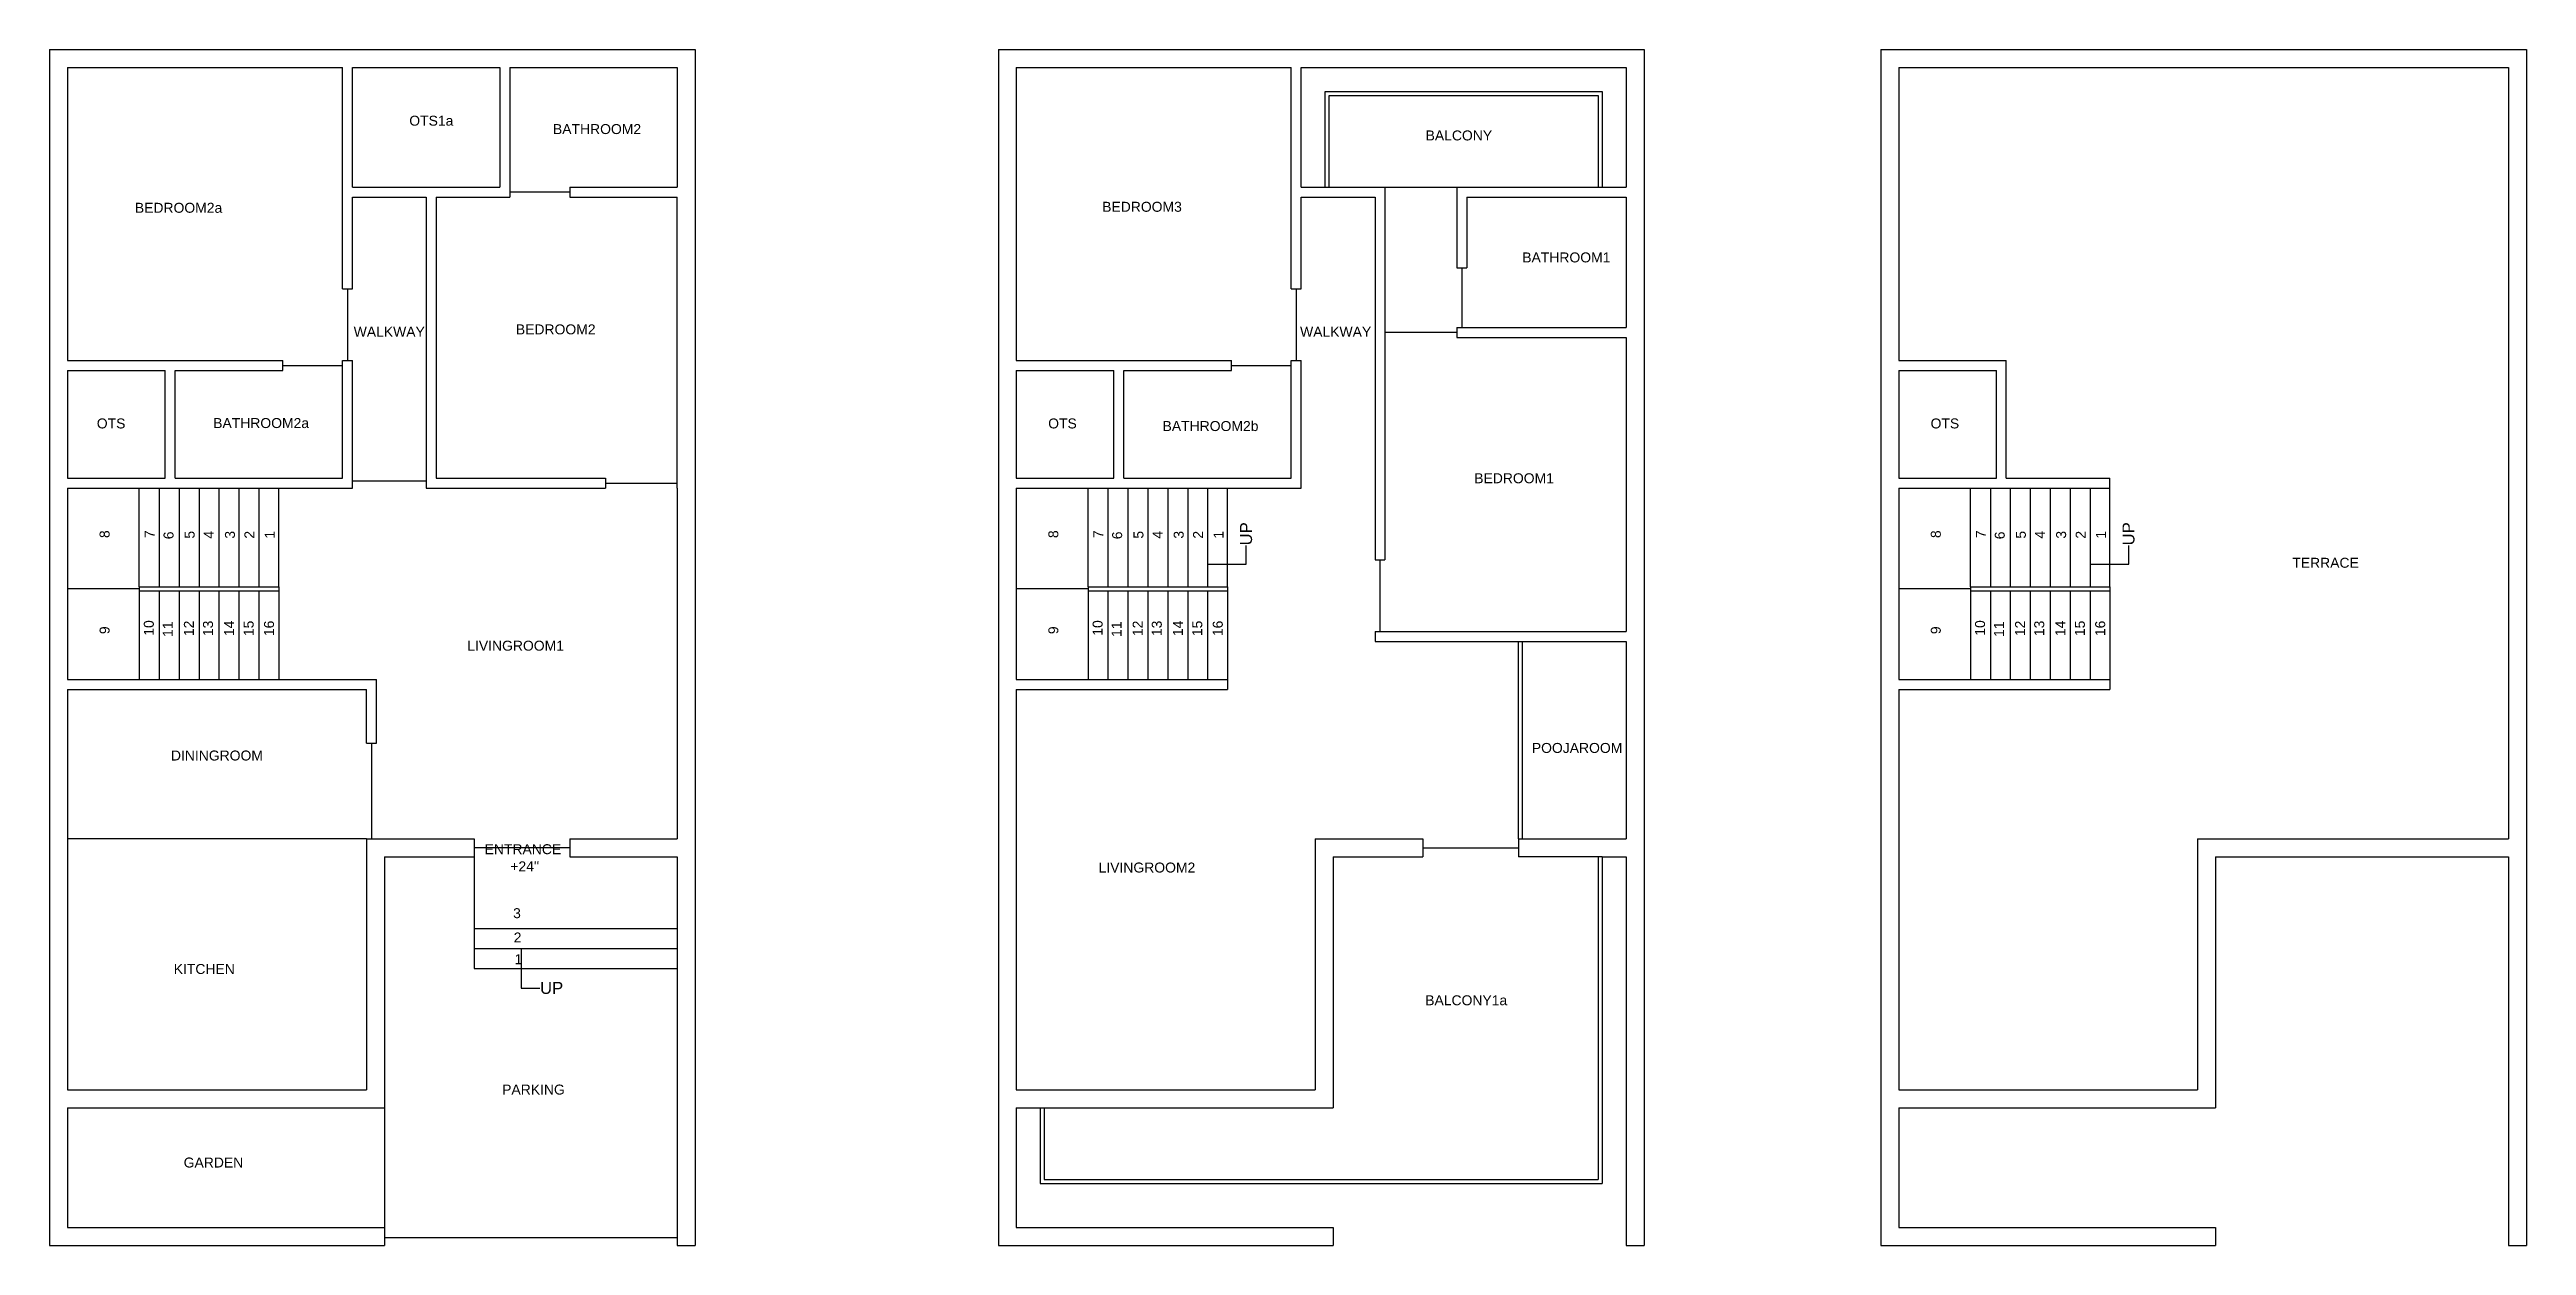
# Model space of a CAD drawing. Header units: feet. Extents: x 768 to 2011, y -436 to 164.
import ezdxf
from ezdxf import colors
from ezdxf.entities.mleader import LeaderData, LeaderLine
from ezdxf.math import Vec2, Vec3

# ---------------------------------------------------------------- set-up
doc = ezdxf.new("R2010")
doc.units = ezdxf.units.FT
doc.header["$MEASUREMENT"] = 0
for name, color, linetype in [('Balcony', 7, 'Continuous'), ('Balcony1a', 7, 'Continuous'), ('BathRoom1', 7, 'Continuous'), ('BathRoom2', 7, 'Continuous'), ('BathRoom2a', 7, 'Continuous'), ('BathRoom2b', 7, 'Continuous'), ('BedRoom1', 7, 'Continuous'), ('BedRoom2', 7, 'Continuous'), ('BedRoom2a', 7, 'Continuous'), ('BedRoom3', 7, 'Continuous'), ('Boundary', 7, 'Continuous'), ('DiningRoom', 7, 'Continuous'), ('Door2.6fPanel', 7, 'Continuous'), ('Door3fPanel', 7, 'Continuous'), ('Door4fPanel', 7, 'Continuous'), ('Entrance_Staircase', 7, 'Continuous'), ('Entrance_Staircase_wall', 7, 'Continuous'), ('Garden', 7, 'Continuous'), ('Kitchen', 7, 'Continuous'), ('LivingRoom1', 7, 'Continuous'), ('LivingRoom2', 7, 'Continuous'), ('Main_gate', 7, 'Continuous'), ('OTS', 7, 'Continuous'), ('OTS1a', 7, 'Continuous'), ('Parking', 7, 'Continuous'), ('PoojaRoom', 7, 'Continuous'), ('Staircase', 7, 'Continuous'), ('Staircase_innerwall', 7, 'Continuous'), ('Staircase_outertwall', 7, 'Continuous'), ('Terrace', 7, 'Continuous'), ('WalkWay', 7, 'Continuous')]:
    doc.layers.add(name, color=color, linetype=linetype)
doc.styles.get("Standard").update_dxf_attribs({"font": 'arial.ttf'})

msp = doc.modelspace()

# ---------------------------------------------------------------- linework, layer by layer
at = {"layer": 'Balcony'}
for p, q in [((1408.1, 94.9), (1408.1, 142.9)), ((1408.1, 142.9), (1547.1, 142.9)), ((1410.1, 140.9), (1545.1, 140.9)), ((1410.1, 94.9), (1410.1, 140.9)), ((1545.1, 140.9), (1545.1, 94.9)), ((1547.1, 142.9), (1547.1, 94.9)), ((1408.1, 94.9), (1438.1, 94.9)), ((1474.1, 94.9), (1545.1, 94.9))]:
    msp.add_line(p, q, dxfattribs=at)
at = {"layer": 'Balcony1a'}
for p, q in [((1457.1, -232.1), (1457.1, -241.1)), ((1505.1, -232.1), (1505.1, -241.1)), ((1412.1, -241.1), (1412.1, -367.1)), ((1412.1, -241.1), (1457.1, -241.1)), ((1547.1, -241.1), (1505.1, -241.1)), ((1545.1, -241.1), (1545.1, -403.1)), ((1547.1, -241.1), (1547.1, -405.1)), ((1265.1, -367.1), (1265.1, -405.1)), ((1265.1, -367.1), (1412.1, -367.1)), ((1267.1, -367.1), (1267.1, -403.1)), ((1265.1, -405.1), (1547.1, -405.1)), ((1267.1, -403.1), (1545.1, -403.1))]:
    msp.add_line(p, q, dxfattribs=at)
at = {"layer": 'BathRoom1'}
for p, q in [((1479.1, 89.9), (1479.1, 54.4)), ((1479.1, 89.9), (1559.1, 89.9)), ((1559.1, 89.9), (1559.1, 24.4)), ((1474.1, 54.4), (1479.1, 54.4)), ((1474.1, 24.4), (1559.1, 24.4)), ((1474.1, 24.4), (1474.1, 19.4))]:
    msp.add_line(p, q, dxfattribs=at)
at = {"layer": 'BathRoom2'}
for p, q in [((999, 154.9), (999, 89.9)), ((999, 154.9), (1083, 154.9)), ((1083, 154.9), (1083, 94.9)), ((1029, 94.9), (1083, 94.9)), ((1029, 94.9), (1029, 89.9))]:
    msp.add_line(p, q, dxfattribs=at)
at = {"layer": 'BathRoom2a'}
for p, q in [((831, -51.1), (831, 2.9)), ((831, 2.9), (885, 2.9)), ((885, 2.9), (885, 7.9)), ((915, -51.1), (915, 7.9)), ((915, 7.9), (920, 7.9)), ((831, -51.1), (915, -51.1))]:
    msp.add_line(p, q, dxfattribs=at)
at = {"layer": 'BathRoom2b'}
for p, q in [((1307.1, 2.9), (1361.1, 2.9)), ((1307.1, -51.1), (1307.1, 2.9)), ((1361.1, 2.9), (1361.1, 7.9)), ((1391.1, -51.1), (1391.1, 7.9)), ((1391.1, 7.9), (1396.1, 7.9)), ((1307.1, -51.1), (1391.1, -51.1))]:
    msp.add_line(p, q, dxfattribs=at)
at = {"layer": 'BedRoom1'}
for p, q in [((1438.1, 94.9), (1438.1, -92.1)), ((1474.1, 94.9), (1474.1, 54.4)), ((1474.1, 19.4), (1559.1, 19.4)), ((1559.1, 19.4), (1559.1, -128.1)), ((1433.1, -92.1), (1438.1, -92.1)), ((1433.1, -128.1), (1559.1, -128.1))]:
    msp.add_line(p, q, dxfattribs=at)
at = {"layer": 'BedRoom2'}
for p, q in [((962, 89.9), (962, -51.1)), ((962, 89.9), (999, 89.9)), ((1029, 89.9), (1083, 89.9)), ((1083, -56.1), (1083, 89.9)), ((962, -51.1), (1047, -51.1)), ((1047, -51.1), (1047, -56.1))]:
    msp.add_line(p, q, dxfattribs=at)
at = {"layer": 'BedRoom2a'}
for p, q in [((777, 154.9), (915, 154.9)), ((777, 154.9), (777, 7.9)), ((915, 43.9), (915, 154.9)), ((915, 43.9), (920, 43.9)), ((777, 7.9), (885, 7.9))]:
    msp.add_line(p, q, dxfattribs=at)
at = {"layer": 'BedRoom3'}
for p, q in [((1253.1, 154.9), (1391.1, 154.9)), ((1253.1, 154.9), (1253.1, 7.9)), ((1391.1, 43.9), (1391.1, 154.9)), ((1391.1, 43.9), (1396.1, 43.9)), ((1253.1, 7.9), (1361.1, 7.9))]:
    msp.add_line(p, q, dxfattribs=at)
at = {"layer": 'Boundary'}
for p, q in [((768, 163.9), (1092, 163.9)), ((768, 163.9), (768, -436.1)), ((1092, 163.9), (1092, -436.1)), ((1244.1, 163.9), (1568.1, 163.9)), ((1244.1, 163.9), (1244.1, -436.1)), ((1568.1, 163.9), (1568.1, -436.1)), ((1686.9, 163.9), (2010.9, 163.9)), ((1686.9, 163.9), (1686.9, -436.1)), ((2010.9, 163.9), (2010.9, -436.1)), ((1396.1, 154.9), (1559.1, 154.9)), ((1396.1, 94.9), (1396.1, 154.9)), ((1559.1, 154.9), (1559.1, 94.9)), ((1396.1, 94.9), (1408.1, 94.9)), ((1545.1, 94.9), (1559.1, 94.9)), ((1547.1, -241.1), (1559.1, -241.1)), ((1559.1, -241.1), (1559.1, -436.1)), ((1854.9, -241.1), (1854.9, -367.1)), ((1854.9, -241.1), (2001.9, -241.1)), ((2001.9, -241.1), (2001.9, -436.1)), ((1253.1, -367.1), (1253.1, -427.1)), ((1253.1, -367.1), (1265.1, -367.1)), ((1695.9, -367.1), (1695.9, -427.1)), ((1695.9, -367.1), (1707.9, -367.1)), ((1707.9, -367.1), (1854.9, -367.1)), ((936, -427.1), (936, -436.1)), ((1253.1, -427.1), (1412.1, -427.1)), ((1412.1, -427.1), (1412.1, -436.1)), ((1695.9, -427.1), (1854.9, -427.1)), ((1854.9, -427.1), (1854.9, -436.1)), ((768, -436.1), (936, -436.1)), ((1083, -436.1), (1092, -436.1)), ((1244.1, -436.1), (1412.1, -436.1)), ((1559.1, -436.1), (1568.1, -436.1)), ((1686.9, -436.1), (1854.9, -436.1)), ((2001.9, -436.1), (2010.9, -436.1))]:
    msp.add_line(p, q, dxfattribs=at)
at = {"layer": 'DiningRoom'}
for p, q in [((777, -157.1), (927, -157.1)), ((777, -157.1), (777, -232.1)), ((927, -184.1), (927, -157.1)), ((927, -184.1), (932, -184.1)), ((927, -232.1), (777, -232.1))]:
    msp.add_line(p, q, dxfattribs=at)
at = {"layer": 'Door2.6fPanel'}
for p, q in [((1029, 92.4), (999, 92.4)), ((1476.6, 54.4), (1476.6, 24.4)), ((885, 5.4), (915, 5.4)), ((1361.1, 5.4), (1391.1, 5.4))]:
    msp.add_line(p, q, dxfattribs=at)
at = {"layer": 'Door3fPanel'}
for p, q in [((1438.1, 94.9), (1474.1, 94.9)), ((917.5, 43.9), (917.5, 7.9)), ((1393.6, 43.9), (1393.6, 7.9)), ((1474.1, 21.9), (1438.1, 21.9)), ((957, -52.7), (920, -52.7)), ((1047, -53.6), (1083, -53.6)), ((1435.6, -92.1), (1435.6, -128.1))]:
    msp.add_line(p, q, dxfattribs=at)
at = {"layer": 'Door4fPanel'}
for p, q in [((929.5, -184.1), (929.5, -232.1)), ((1029, -236.6), (981, -236.6)), ((1457.1, -236.6), (1505.1, -236.6))]:
    msp.add_line(p, q, dxfattribs=at)
at = {"layer": 'Entrance_Staircase'}
for p, q in [((981, -241.1), (981, -297.1)), ((981, -277.1), (1083, -277.1)), ((981, -287.1), (1083, -287.1)), ((981, -297.1), (1083, -297.1))]:
    msp.add_line(p, q, dxfattribs=at)
at = {"layer": 'Entrance_Staircase_wall'}
for p, q in [((981, -232.1), (981, -241.1)), ((1029, -232.1), (1029, -241.1)), ((936, -241.1), (981, -241.1)), ((1029, -241.1), (1083, -241.1)), ((1083, -241.1), (1083, -297.1))]:
    msp.add_line(p, q, dxfattribs=at)
at = {"layer": 'Garden'}
for p, q in [((777, -367.1), (936, -367.1)), ((777, -367.1), (777, -427.1)), ((777, -427.1), (936, -427.1))]:
    msp.add_line(p, q, dxfattribs=at)
at = {"layer": 'Kitchen'}
for p, q in [((777, -232.1), (777, -358.1)), ((927, -232.1), (927, -358.1)), ((777, -358.1), (927, -358.1))]:
    msp.add_line(p, q, dxfattribs=at)
at = {"layer": 'LivingRoom1'}
for p, q in [((957, -56.1), (1047, -56.1)), ((1083, -56.1), (1083, -232.1)), ((932, -184.1), (932, -152.1)), ((927, -232.1), (981, -232.1)), ((1029, -232.1), (1083, -232.1))]:
    msp.add_line(p, q, dxfattribs=at)
at = {"layer": 'LivingRoom2'}
for p, q in [((1253.1, -157.1), (1359.1, -157.1)), ((1253.1, -157.1), (1253.1, -358.1)), ((1403.1, -232.1), (1403.1, -358.1)), ((1403.1, -232.1), (1457.1, -232.1)), ((1253.1, -358.1), (1403.1, -358.1))]:
    msp.add_line(p, q, dxfattribs=at)
at = {"layer": 'Main_gate'}
msp.add_line((936, -432.1), (1083, -432.1), dxfattribs=at)
at = {"layer": 'OTS'}
for p, q in [((777, 2.9), (826, 2.9)), ((777, 2.9), (777, -51.1)), ((826, -51.1), (826, 2.9)), ((1253.1, 2.9), (1253.1, -51.1)), ((1253.1, 2.9), (1302.1, 2.9)), ((1302.1, -51.1), (1302.1, 2.9)), ((1695.9, 2.9), (1695.9, -51.1)), ((1695.9, 2.9), (1744.9, 2.9)), ((1744.9, -51.1), (1744.9, 2.9)), ((777, -51.1), (826, -51.1)), ((1253.1, -51.1), (1302.1, -51.1)), ((1695.9, -51.1), (1744.9, -51.1))]:
    msp.add_line(p, q, dxfattribs=at)
at = {"layer": 'OTS1a'}
for p, q in [((920, 154.9), (994, 154.9)), ((920, 94.9), (920, 154.9)), ((994, 154.9), (994, 94.9)), ((920, 94.9), (994, 94.9))]:
    msp.add_line(p, q, dxfattribs=at)
at = {"layer": 'Parking'}
for p, q in [((936, -241.1), (936, -427.1)), ((1083, -297.1), (1083, -436.1))]:
    msp.add_line(p, q, dxfattribs=at)
at = {"layer": 'PoojaRoom'}
for p, q in [((1433.1, -133.1), (1559.1, -133.1)), ((1505.1, -232.1), (1505.1, -133.1)), ((1507.1, -232.1), (1507.1, -133.1)), ((1559.1, -133.1), (1559.1, -232.1)), ((1505.1, -232.1), (1559.1, -232.1))]:
    msp.add_line(p, q, dxfattribs=at)
at = {"layer": 'Staircase'}
for p, q in [((813, -105.6), (813, -56.1)), ((823, -56.1), (823, -105.6)), ((833, -56.1), (833, -105.6)), ((843, -56.1), (843, -105.6)), ((853, -56.1), (853, -105.6)), ((863, -56.1), (863, -105.6)), ((873, -56.1), (873, -105.6)), ((883, -105.6), (883, -56.1)), ((1289.1, -105.6), (1289.1, -56.1)), ((1299.1, -56.1), (1299.1, -105.6)), ((1309.1, -56.1), (1309.1, -105.6)), ((1319.1, -56.1), (1319.1, -105.6)), ((1329.1, -56.1), (1329.1, -105.6)), ((1339.1, -56.1), (1339.1, -105.6)), ((1349.1, -56.1), (1349.1, -105.6)), ((1359.1, -105.6), (1359.1, -56.1)), ((1731.9, -105.6), (1731.9, -56.1)), ((1741.9, -56.1), (1741.9, -105.6)), ((1751.9, -56.1), (1751.9, -105.6)), ((1761.9, -56.1), (1761.9, -105.6)), ((1771.9, -56.1), (1771.9, -105.6)), ((1781.9, -56.1), (1781.9, -105.6)), ((1791.9, -56.1), (1791.9, -105.6)), ((1801.9, -105.6), (1801.9, -56.1)), ((813, -106.6), (777, -106.6)), ((813, -107.6), (813, -152.1)), ((823, -107.6), (823, -152.1)), ((833, -107.6), (833, -152.1)), ((843, -107.6), (843, -152.1)), ((853, -107.6), (853, -152.1)), ((863, -107.6), (863, -152.1)), ((873, -107.6), (873, -152.1)), ((883, -107.6), (883, -152.1)), ((1289.1, -106.6), (1253.1, -106.6)), ((1289.1, -107.6), (1289.1, -152.1)), ((1299.1, -107.6), (1299.1, -152.1)), ((1309.1, -107.6), (1309.1, -152.1)), ((1319.1, -107.6), (1319.1, -152.1)), ((1329.1, -107.6), (1329.1, -152.1)), ((1339.1, -107.6), (1339.1, -152.1)), ((1349.1, -107.6), (1349.1, -152.1)), ((1359.1, -107.6), (1359.1, -152.1)), ((1731.9, -106.6), (1695.9, -106.6)), ((1731.9, -107.6), (1731.9, -152.1)), ((1741.9, -107.6), (1741.9, -152.1)), ((1751.9, -107.6), (1751.9, -152.1)), ((1761.9, -107.6), (1761.9, -152.1)), ((1771.9, -107.6), (1771.9, -152.1)), ((1781.9, -107.6), (1781.9, -152.1)), ((1791.9, -107.6), (1791.9, -152.1)), ((1801.9, -107.6), (1801.9, -152.1))]:
    msp.add_line(p, q, dxfattribs=at)
at = {"layer": 'Staircase_innerwall'}
for p, q in [((813, -105.6), (813, -107.6)), ((813, -105.6), (883, -105.6)), ((813, -107.6), (883, -107.6)), ((883, -105.6), (883, -107.6)), ((1289.1, -105.6), (1289.1, -107.6)), ((1289.1, -105.6), (1359.1, -105.6)), ((1289.1, -107.6), (1359.1, -107.6)), ((1359.1, -105.6), (1359.1, -107.6)), ((1731.9, -105.6), (1731.9, -107.6)), ((1731.9, -105.6), (1801.9, -105.6)), ((1731.9, -107.6), (1801.9, -107.6)), ((1801.9, -105.6), (1801.9, -107.6))]:
    msp.add_line(p, q, dxfattribs=at)
at = {"layer": 'Staircase_outertwall'}
for p, q in [((777, -56.1), (920, -56.1)), ((777, -56.1), (777, -152.1)), ((1253.1, -56.1), (1253.1, -152.1)), ((1253.1, -56.1), (1396.1, -56.1)), ((1695.9, -56.1), (1695.9, -152.1)), ((1695.9, -56.1), (1801.9, -56.1)), ((777, -152.1), (932, -152.1)), ((1253.1, -152.1), (1359.1, -152.1)), ((1359.1, -152.1), (1359.1, -157.1)), ((1695.9, -152.1), (1801.9, -152.1))]:
    msp.add_line(p, q, dxfattribs=at)
at = {"layer": 'Terrace'}
for p, q in [((1695.9, 154.9), (2001.9, 154.9)), ((1695.9, 154.9), (1695.9, 7.9)), ((2001.9, 154.9), (2001.9, -232.1)), ((1695.9, 7.9), (1749.9, 7.9)), ((1749.9, -51.1), (1749.9, 7.9)), ((1749.9, -51.1), (1801.9, -51.1)), ((1801.9, -56.1), (1801.9, -51.1)), ((1695.9, -157.1), (1695.9, -358.1)), ((1695.9, -157.1), (1801.9, -157.1)), ((1801.9, -152.1), (1801.9, -157.1)), ((1845.9, -232.1), (1845.9, -358.1)), ((1845.9, -232.1), (2001.9, -232.1)), ((1695.9, -358.1), (1845.9, -358.1))]:
    msp.add_line(p, q, dxfattribs=at)
at = {"layer": 'WalkWay'}
for p, q in [((920, 43.9), (920, 89.9)), ((920, 89.9), (957, 89.9)), ((957, 89.9), (957, -56.1)), ((1396.1, 89.9), (1433.1, 89.9)), ((1396.1, 43.9), (1396.1, 89.9)), ((1433.1, 89.9), (1433.1, -92.1)), ((920, -56.1), (920, 7.9)), ((1396.1, -56.1), (1396.1, 7.9)), ((1433.1, -128.1), (1433.1, -133.1))]:
    msp.add_line(p, q, dxfattribs=at)

# ---------------------------------------------------------------- texts
at = {"layer": 'Balcony', "insert": (1458.5, 123.3), "char_height": 5, "width": 33.942, "attachment_point": 1}
msp.add_mtext('BALCONY', dxfattribs=at)
at = {"layer": 'Balcony1a', "insert": (1458.3, -310.6), "char_height": 5, "width": 33.942, "attachment_point": 1}
msp.add_mtext('BALCONY1a', dxfattribs=at)
at = {"layer": 'BathRoom1', "insert": (1507, 62.1), "char_height": 5, "width": 33.801, "attachment_point": 1}
msp.add_mtext('BATHROOM1', dxfattribs=at)
at = {"layer": 'BathRoom2', "insert": (1020.6, 126.5), "char_height": 5, "width": 33.942, "attachment_point": 1}
msp.add_mtext('BATHROOM2', dxfattribs=at)
at = {"layer": 'BathRoom2a', "insert": (850.1, -21), "char_height": 5, "width": 33.942, "attachment_point": 1}
msp.add_mtext('BATHROOM2a', dxfattribs=at)
at = {"layer": 'BathRoom2b', "insert": (1326.5, -22.5), "char_height": 5, "width": 33.942, "attachment_point": 1}
msp.add_mtext('BATHROOM2b', dxfattribs=at)
at = {"layer": 'BedRoom1', "insert": (1482.9, -48.7), "char_height": 5, "width": 33.942, "attachment_point": 1}
msp.add_mtext('BEDROOM1', dxfattribs=at)
at = {"layer": 'BedRoom2', "insert": (1002, 26), "char_height": 5, "width": 33.942, "attachment_point": 1}
msp.add_mtext('BEDROOM2', dxfattribs=at)
at = {"layer": 'BedRoom2a', "insert": (810.8, 87), "char_height": 5, "width": 33.942, "attachment_point": 1}
msp.add_mtext('BEDROOM2a', dxfattribs=at)
at = {"layer": 'BedRoom3', "insert": (1296.2, 87.5), "char_height": 5, "width": 33.942, "attachment_point": 1}
msp.add_mtext('BEDROOM3', dxfattribs=at)
at = {"layer": 'DiningRoom', "insert": (828.9, -187.8), "char_height": 5, "width": 44.953, "attachment_point": 1}
msp.add_mtext('DININGROOM', dxfattribs=at)
at = {"layer": 'Entrance_Staircase', "char_height": 5, "width": 33.942, "attachment_point": 1}
for s, insert in [('ENTRANCE', (986.3, -234.8)), ("+24''", (999.2, -243.4)), ('3', (1000.6, -266.9)), ('2', (1000.9, -279.1)), ('1', (1001.3, -290))]:
    msp.add_mtext(s, dxfattribs=dict(at, insert=insert))
at = {"layer": 'Garden', "insert": (835.3, -392), "char_height": 5, "width": 33.942, "attachment_point": 1}
msp.add_mtext('GARDEN', dxfattribs=at)
at = {"layer": 'Kitchen', "insert": (830.3, -294.9), "char_height": 5, "width": 33.942, "attachment_point": 1}
msp.add_mtext('KITCHEN', dxfattribs=at)
at = {"layer": 'LivingRoom1', "insert": (977.6, -132.7), "char_height": 5, "width": 33.942, "attachment_point": 1}
msp.add_mtext('LIVINGROOM1', dxfattribs=at)
at = {"layer": 'LivingRoom2', "insert": (1294.4, -244), "char_height": 5, "width": 33.942, "attachment_point": 1}
msp.add_mtext('LIVINGROOM2', dxfattribs=at)
at = {"layer": 'OTS', "char_height": 5, "width": 33.942, "attachment_point": 1}
for insert in [(791.7, -21.2), (1269.1, -21.2), (1711.9, -21.2)]:
    msp.add_mtext('OTS', dxfattribs=dict(at, insert=insert))
at = {"layer": 'OTS1a', "insert": (948.5, 130.7), "char_height": 5, "width": 33.942, "attachment_point": 1}
msp.add_mtext('OTS1a', dxfattribs=at)
at = {"layer": 'Parking', "insert": (995.1, -355.4), "char_height": 5, "width": 33.942, "attachment_point": 1}
msp.add_mtext('PARKING', dxfattribs=at)
at = {"layer": 'PoojaRoom', "insert": (1511.8, -184), "char_height": 5, "width": 33.942, "attachment_point": 1}
msp.add_mtext('POOJAROOM', dxfattribs=at)
at = {"layer": 'Staircase', "char_height": 5, "width": 33.942, "attachment_point": 1, "rotation": 90}
for s, insert in [('8', (793.1, -81.2)), ('7', (815.7, -81.2)), ('6', (825.2, -81.8)), ('5', (835.8, -81.5)), ('4', (845.4, -81.5)), ('3', (856, -81.5)), ('2', (865.8, -81.5)), ('1', (876, -81.5)), ('8', (1269.2, -81.2)), ('7', (1291.7, -81.2)), ('6', (1301.2, -81.8)), ('5', (1311.9, -81.5)), ('4', (1321.5, -81.5)), ('3', (1332.1, -81.5)), ('2', (1341.8, -81.5)), ('1', (1352.1, -81.5)), ('8', (1712, -81.2)), ('7', (1734.6, -81.2)), ('6', (1744.1, -81.8)), ('5', (1754.7, -81.5)), ('4', (1764.3, -81.5)), ('3', (1774.9, -81.5)), ('2', (1784.7, -81.5)), ('1', (1794.9, -81.5)), ('10', (815.3, -130.2)), ('11', (824.8, -130.8)), ('12', (835.4, -130.4)), ('13', (845, -130.4)), ('14', (855.6, -130.4)), ('15', (865.4, -130.4)), ('16', (875.6, -130.4)), ('10', (1291.4, -130.2)), ('11', (1300.9, -130.8)), ('12', (1311.5, -130.4)), ('13', (1321.1, -130.4)), ('14', (1331.7, -130.4)), ('15', (1341.4, -130.4)), ('16', (1351.7, -130.4)), ('10', (1734.2, -130.2)), ('11', (1743.7, -130.8)), ('12', (1754.3, -130.4)), ('13', (1763.9, -130.4)), ('14', (1774.5, -130.4)), ('15', (1784.3, -130.4)), ('16', (1794.5, -130.4)), ('9', (793.1, -129.4)), ('9', (1269.2, -129.4)), ('9', (1712, -129.4))]:
    msp.add_mtext(s, dxfattribs=dict(at, insert=insert))
at = {"layer": 'Terrace', "insert": (1893.4, -91.1), "char_height": 5, "width": 66.908, "attachment_point": 1}
msp.add_mtext('TERRACE', dxfattribs=at)
at = {"layer": 'WalkWay', "char_height": 5, "width": 33.942, "attachment_point": 1}
for insert in [(920.6, 24.8), (1395.5, 24.8)]:
    msp.add_mtext('WALKWAY', dxfattribs=dict(at, insert=insert))

# ---------------------------------------------------------------- leaders
at = {"layer": 'Entrance_Staircase'}
ml = msp.add_multileader_mtext('Standard', dxfattribs=at)
ml.set_content('UP', color=256)
ml.set_leader_properties()
ml.build(insert=Vec2(0, 0))
ml.multileader.update_dxf_attribs({"dogleg_length": 0.36, "arrow_head_size": 0.18})
ctx = ml.context
ctx.base_point, ctx.char_height, ctx.arrow_head_size, ctx.landing_gap_size, ctx.plane_origin = Vec3(1014, -307), 6, 0.18, 0.09, Vec3(1004.6, -297.6)
notes = []
notes.append((ctx, [(0, (1, 1, 0), (1004.6, -307), (1, 0), 9.36, [(0, [(1004.6, -287.1)], 0, [])])]))
ctx.mtext.insert, ctx.mtext.flow_direction = Vec3(1014.1, -303.9), 5
at = {"layer": 'Staircase'}
ml = msp.add_multileader_mtext('Standard', dxfattribs=at)
ml.set_content('UP', color=256)
ml.set_leader_properties()
ml.build(insert=Vec2(0, 0))
ml.multileader.update_dxf_attribs({"dogleg_length": 0.36, "arrow_head_size": 0.18})
ctx = ml.context
ctx.base_point, ctx.char_height, ctx.arrow_head_size, ctx.landing_gap_size, ctx.plane_origin, ctx.plane_x_axis, ctx.plane_y_axis = Vec3(1368.5, -84.9), 6, 0.18, 0.09, Vec3(1359.1, -94.3), Vec3(0, 1), Vec3(-1, 0)
notes.append((ctx, [(0, (1, 1, 0), (1368.5, -94.3), (0, 1), 9.36, [(0, [(1349.1, -94.3)], 0, [])])]))
ctx.mtext.insert, ctx.mtext.text_direction, ctx.mtext.rotation, ctx.mtext.flow_direction = Vec3(1365.4, -84.9), Vec3(0, 1), 1.570796, 5
ml = msp.add_multileader_mtext('Standard', dxfattribs=at)
ml.set_content('UP', color=256)
ml.set_leader_properties()
ml.build(insert=Vec2(0, 0))
ml.multileader.update_dxf_attribs({"dogleg_length": 0.36, "arrow_head_size": 0.18})
ctx = ml.context
ctx.base_point, ctx.char_height, ctx.arrow_head_size, ctx.landing_gap_size, ctx.plane_origin, ctx.plane_x_axis, ctx.plane_y_axis = Vec3(1811.3, -84.9), 6, 0.18, 0.09, Vec3(1801.9, -94.3), Vec3(0, 1), Vec3(-1, 0)
notes.append((ctx, [(0, (1, 1, 0), (1811.3, -94.3), (0, 1), 9.36, [(0, [(1791.9, -94.3)], 0, [])])]))
ctx.mtext.insert, ctx.mtext.text_direction, ctx.mtext.rotation, ctx.mtext.flow_direction = Vec3(1808.2, -84.9), Vec3(0, 1), 1.570796, 5
for ctx, leaders in notes:
    for number, flags, end, landing, length, lines in leaders:
        leader = LeaderData()
        leader.index, (leader.has_last_leader_line, leader.has_dogleg_vector, leader.attachment_direction) = number, flags
        leader.last_leader_point, leader.dogleg_vector, leader.dogleg_length = Vec3(end), Vec3(landing), length
        for number, points, colour, breaks in lines:
            line = LeaderLine()
            line.index, line.vertices, line.color, line.breaks = number, Vec3.list(points), colors.encode_raw_color(colour), breaks
            leader.lines.append(line)
        ctx.leaders.append(leader)

doc.saveas('drawing.dxf')
